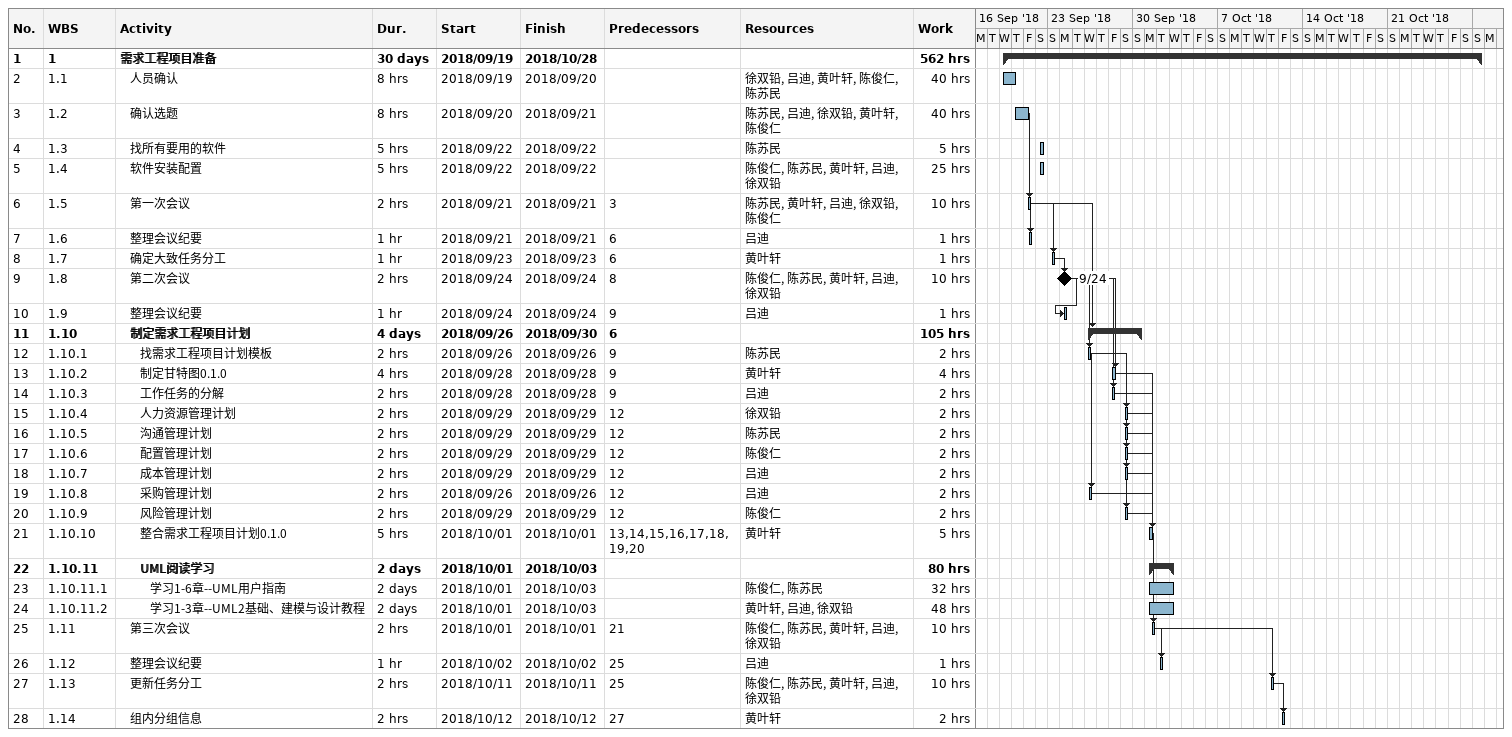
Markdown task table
| ID | WBS | Task | Duration | Start | Finish | Predecessors | Resources | Work (h) |
|---|---|---|---|---|---|---|---|---|
| 1 | 1 | **需求工程项目准备** | 30d | 2018-09-19 | 2018-10-28 |  |  | 562 |
| 2 | 1.1 | 人员确认 | 8h | 2018-09-19 | 2018-09-20 |  | 徐双铅, 吕迪, 黄叶轩, 陈俊仁, 陈苏民 | 40 |
| 3 | 1.2 | 确认选题 | 8h | 2018-09-20 | 2018-09-21 |  | 陈苏民, 吕迪, 徐双铅, 黄叶轩, 陈俊仁 | 40 |
| 4 | 1.3 | 找所有要用的软件 | 5h | 2018-09-22 | 2018-09-22 |  | 陈苏民 | 5 |
| 5 | 1.4 | 软件安装配置 | 5h | 2018-09-22 | 2018-09-22 |  | 陈俊仁, 陈苏民, 黄叶轩, 吕迪, 徐双铅 | 25 |
| 6 | 1.5 | 第一次会议 | 2h | 2018-09-21 | 2018-09-21 | 3 | 陈苏民, 黄叶轩, 吕迪, 徐双铅, 陈俊仁 | 10 |
| 7 | 1.6 | 整理会议纪要 | 1h | 2018-09-21 | 2018-09-21 | 6 | 吕迪 | 1 |
| 8 | 1.7 | 确定大致任务分工 | 1h | 2018-09-23 | 2018-09-23 | 6 | 黄叶轩 | 1 |
| 9 | 1.8 | 第二次会议 | 2h | 2018-09-24 | 2018-09-24 | 8 | 陈俊仁, 陈苏民, 黄叶轩, 吕迪, 徐双铅 | 10 |
| 10 | 1.9 | 整理会议纪要 | 1h | 2018-09-24 | 2018-09-24 | 9 | 吕迪 | 1 |
| 11 | 1.10 | **制定需求工程项目计划** | 4d | 2018-09-26 | 2018-09-30 | 6 |  | 105 |
| 12 | 1.10.1 | 找需求工程项目计划模板 | 2h | 2018-09-26 | 2018-09-26 | 9 | 陈苏民 | 2 |
| 13 | 1.10.2 | 制定甘特图0.1.0 | 4h | 2018-09-28 | 2018-09-28 | 9 | 黄叶轩 | 4 |
| 14 | 1.10.3 | 工作任务的分解 | 2h | 2018-09-28 | 2018-09-28 | 9 | 吕迪 | 2 |
| 15 | 1.10.4 | 人力资源管理计划 | 2h | 2018-09-29 | 2018-09-29 | 12 | 徐双铅 | 2 |
| 16 | 1.10.5 | 沟通管理计划 | 2h | 2018-09-29 | 2018-09-29 | 12 | 陈苏民 | 2 |
| 17 | 1.10.6 | 配置管理计划 | 2h | 2018-09-29 | 2018-09-29 | 12 | 陈俊仁 | 2 |
| 18 | 1.10.7 | 成本管理计划 | 2h | 2018-09-29 | 2018-09-29 | 12 | 吕迪 | 2 |
| 19 | 1.10.8 | 采购管理计划 | 2h | 2018-09-26 | 2018-09-26 | 12 | 吕迪 | 2 |
| 20 | 1.10.9 | 风险管理计划 | 2h | 2018-09-29 | 2018-09-29 | 12 | 陈俊仁 | 2 |
| 21 | 1.10.10 | 整合需求工程项目计划0.1.0 | 5h | 2018-10-01 | 2018-10-01 | 13, 14, 15, 16, 17, 18, 19, 20 | 黄叶轩 | 5 |
| 22 | 1.10.11 | **UML阅读学习** | 2d | 2018-10-01 | 2018-10-03 |  |  | 80 |
| 23 | 1.10.11.1 | 学习1-6章--UML用户指南 | 2d | 2018-10-01 | 2018-10-03 |  | 陈俊仁, 陈苏民 | 32 |
| 24 | 1.10.11.2 | 学习1-3章--UML2基础、建模与设计教程 | 2d | 2018-10-01 | 2018-10-03 |  | 黄叶轩, 吕迪, 徐双铅 | 48 |
| 25 | 1.11 | 第三次会议 | 2h | 2018-10-01 | 2018-10-01 | 21 | 陈俊仁, 陈苏民, 黄叶轩, 吕迪, 徐双铅 | 10 |
| 26 | 1.12 | 整理会议纪要 | 1h | 2018-10-02 | 2018-10-02 | 25 | 吕迪 | 1 |
| 27 | 1.13 | 更新任务分工 | 2h | 2018-10-11 | 2018-10-11 | 25 | 陈俊仁, 陈苏民, 黄叶轩, 吕迪, 徐双铅 | 10 |
| 28 | 1.14 | 组内分组信息 | 2h | 2018-10-12 | 2018-10-12 | 27 | 黄叶轩 | 2 |
